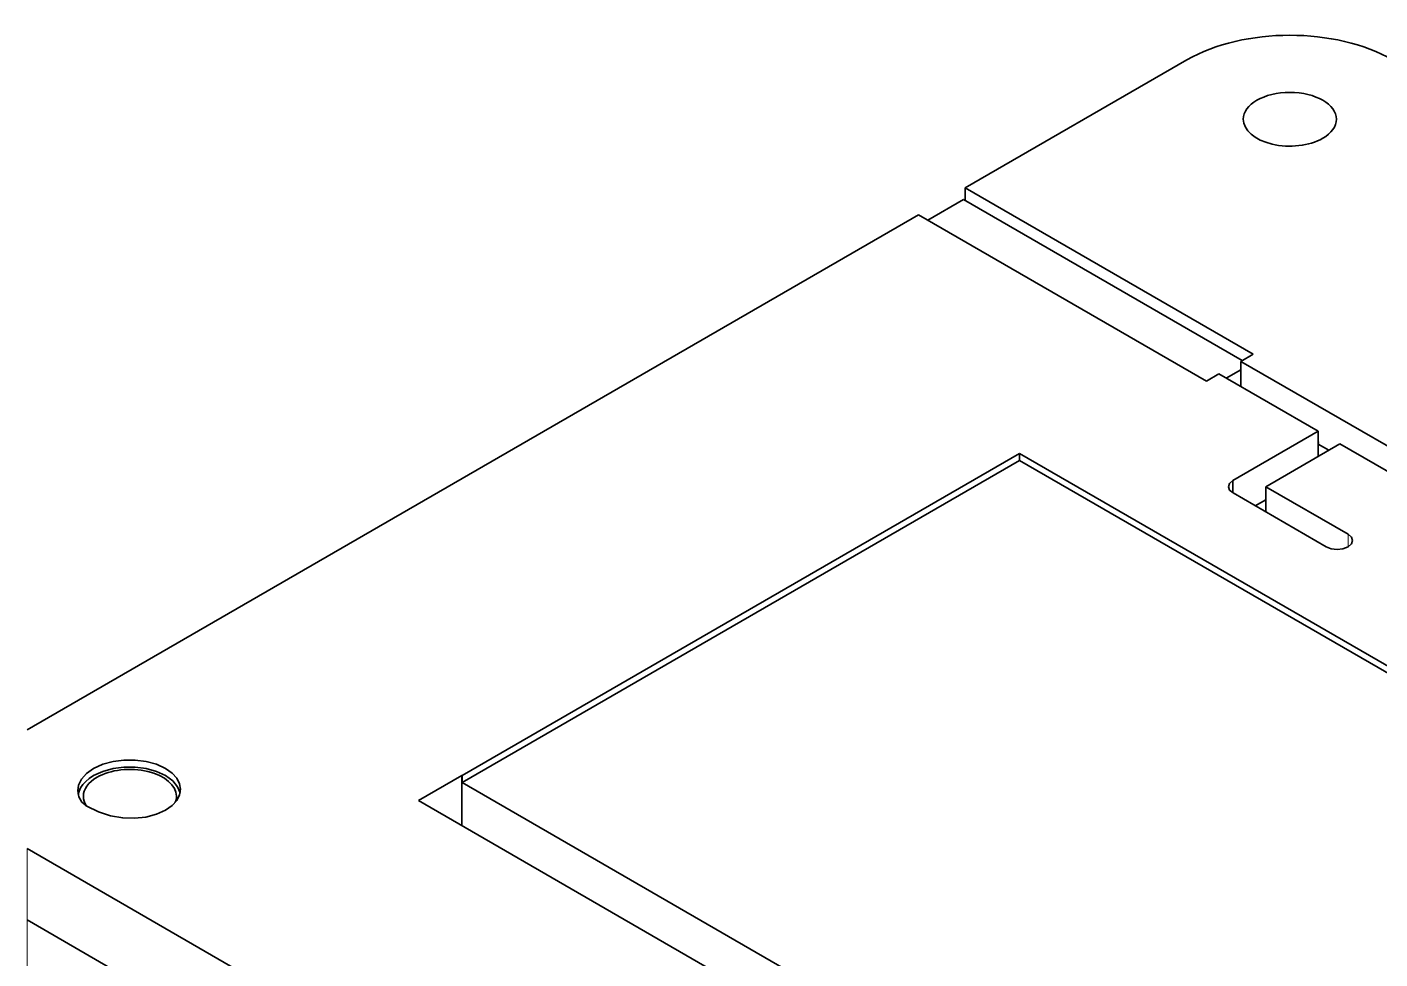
# Model space of a CAD drawing. Extents: x 490 to 886, y 288 to 581.
# Drawn here: x 671.66 to 718.16, y 548.96 to 580.98 of the extents above; entities that cross this region are included whole.
import ezdxf

# ---------------------------------------------------------------- set-up
doc = ezdxf.new("R2010")
doc.units = 0

msp = doc.modelspace()

# ---------------------------------------------------------------- linework, layer by layer
at = {"color": 7, "lineweight": 35, "ltscale": 0.219944}
msp.add_line((703.908, 575.451), (711.527, 579.85), dxfattribs=at)
at = {"color": 7, "lineweight": 35, "ltscale": 0.010909}
msp.add_line((703.908, 575.451), (703.908, 575.014), dxfattribs=at)
at = {"color": 7, "lineweight": 35, "ltscale": 0.285674}
msp.add_line((703.908, 575.451), (713.804, 569.737), dxfattribs=at)
at = {"color": 7, "lineweight": 35, "ltscale": 0.035399}
msp.add_line((703.848, 575.049), (702.622, 574.341), dxfattribs=at)
at = {"color": 7, "lineweight": 35, "ltscale": 0.27649}
msp.add_line((713.426, 569.519), (703.848, 575.049), dxfattribs=at)
at = {"color": 7, "lineweight": 35}
for p, q in [((671.66, 556.833), (702.304, 574.525)), ((717.534, 567.089), (747.15, 549.99)), ((746.402, 549.558), (716.785, 566.657)), ((705.775, 566.324), (686.614, 555.262)), ((705.775, 566.079), (686.614, 555.017)), ((733.275, 550.447), (705.775, 566.324)), ((733.105, 550.3), (705.775, 566.079)), ((722.298, 534.415), (686.614, 555.017)), ((721.005, 533.674), (685.109, 554.399)), ((718.16, 525.904), (671.66, 552.75)), ((718.16, 523.454), (671.66, 550.301)), ((718.16, 523.454), (671.66, 550.301))]:
    msp.add_line(p, q, dxfattribs=at)
at = {"color": 7, "lineweight": 35, "ltscale": 0.285676}
msp.add_line((712.2, 568.811), (702.304, 574.525), dxfattribs=at)
at = {"color": 7, "lineweight": 35, "ltscale": 0.012356}
msp.add_line((713.804, 569.737), (713.376, 569.49), dxfattribs=at)
at = {"color": 7, "lineweight": 35, "ltscale": 0.014459}
msp.add_line((713.376, 569.204), (712.875, 568.915), dxfattribs=at)
at = {"color": 7, "lineweight": 35, "ltscale": 0.098424}
for p, q in [((713.376, 569.49), (716.785, 567.522)), ((716.037, 567.089), (712.628, 569.058))]:
    msp.add_line(p, q, dxfattribs=at)
at = {"color": 7, "lineweight": 35, "ltscale": 0.021603}
for p, q in [((713.376, 569.49), (713.376, 568.626)), ((716.785, 567.522), (717.534, 567.089)), ((716.037, 567.089), (716.037, 566.225)), ((714.233, 565.184), (714.233, 564.319))]:
    msp.add_line(p, q, dxfattribs=at)
at = {"color": 7, "lineweight": 35, "ltscale": 0.012341}
msp.add_line((712.628, 569.058), (712.2, 568.811), dxfattribs=at)
at = {"color": 7, "lineweight": 35, "ltscale": 0.084677}
msp.add_line((713.104, 565.396), (716.037, 567.089), dxfattribs=at)
at = {"color": 7, "lineweight": 35, "ltscale": 0.073691}
msp.add_line((716.785, 566.657), (714.233, 565.184), dxfattribs=at)
at = {"color": 7, "lineweight": 35, "ltscale": 0.010455}
msp.add_line((716.037, 566.644), (716.399, 566.434), dxfattribs=at)
at = {"color": 7, "lineweight": 35, "ltscale": 0.006123}
for p, q in [((705.775, 566.324), (705.775, 566.079)), ((686.614, 555.262), (686.614, 555.017))]:
    msp.add_line(p, q, dxfattribs=at)
at = {"color": 7, "lineweight": 35, "ltscale": 0.010617}
msp.add_line((713.105, 565.396), (713.105, 564.971), dxfattribs=at)
at = {"color": 7, "lineweight": 35, "ltscale": 0.092495}
msp.add_line((716.314, 563.118), (713.11, 564.968), dxfattribs=at)
at = {"color": 7, "lineweight": 35, "ltscale": 0.081694}
msp.add_line((714.233, 565.184), (717.063, 563.55), dxfattribs=at)
at = {"color": 7, "lineweight": 35, "ltscale": 0.010443}
msp.add_line((714.233, 564.737), (713.871, 564.528), dxfattribs=at)
at = {"color": 7, "lineweight": 13, "ltscale": 0.010802}
msp.add_line((717.063, 563.55), (717.063, 563.118), dxfattribs=at)
at = {"color": 7, "lineweight": 35, "ltscale": 0.043305}
msp.add_line((685.109, 554.399), (686.609, 555.265), dxfattribs=at)
at = {"color": 7, "lineweight": 35, "ltscale": 0.043304}
msp.add_line((686.609, 555.265), (686.609, 553.532), dxfattribs=at)
at = {"color": 7, "lineweight": 35, "ltscale": 0.000139491}
msp.add_line((686.609, 555.265), (686.614, 555.262), dxfattribs=at)
at = {"color": 7, "lineweight": 13, "ltscale": 0.061237}
msp.add_line((671.66, 550.301), (671.66, 552.75), dxfattribs=at)
at = {"color": 7, "lineweight": 13, "ltscale": 0.061238}
msp.add_line((671.66, 550.301), (671.66, 547.851), dxfattribs=at)
at = {"color": 7, "lineweight": 35}
for points in [[(712.956, 565.183), (712.993, 565.296), (713.105, 565.396)], [(713.11, 564.968), (712.994, 565.068), (712.956, 565.183)], [(717.063, 563.118), (716.888, 563.051), (716.689, 563.028), (716.489, 563.05), (716.314, 563.118)], [(717.063, 563.55), (717.179, 563.449), (717.218, 563.334)], [(717.218, 563.334), (717.179, 563.219), (717.063, 563.118)], [(676.421, 555.501), (676.105, 555.646), (675.751, 555.742), (675.376, 555.791), (674.992, 555.791), (674.617, 555.742), (674.263, 555.646), (673.947, 555.501)], [(673.947, 555.501), (673.703, 555.325), (673.533, 555.132), (673.433, 554.93), (673.401, 554.73)], [(673.947, 555.256), (673.8, 555.16), (673.677, 555.057), (673.578, 554.948), (673.501, 554.836), (673.447, 554.723), (673.413, 554.609)], [(676.421, 555.256), (676.105, 555.401), (675.751, 555.497), (675.376, 555.546), (674.992, 555.546), (674.617, 555.497), (674.263, 555.401), (673.947, 555.256)], [(676.934, 554.786), (676.902, 554.979), (676.806, 555.166), (676.646, 555.342), (676.421, 555.501)], [(676.921, 554.664), (676.835, 554.877), (676.669, 555.077), (676.421, 555.256)], [(676.421, 554.072), (676.645, 554.23), (676.806, 554.406), (676.902, 554.593), (676.934, 554.786)], [(673.401, 554.73), (673.438, 554.524), (673.545, 554.345), (673.719, 554.203)], [(673.719, 554.203), (674.119, 554.01), (674.533, 553.878), (674.95, 553.806), (675.357, 553.792), (675.746, 553.833), (676.104, 553.927), (676.421, 554.072)]]:
    msp.add_lwpolyline(points, dxfattribs=at)
for centre, major_axis, start_param, end_param in [((715.063, 577.808), (-5, 0), 3.926991, 5.497787), ((715.063, 577.808), (-1.6, 0), 3.141593, 6.283185), ((715.063, 577.808), (-1.6, 0), 0, 2.356194), ((715.063, 577.808), (-1.6, 0), 2.356194, 3.141593), ((715.689, 566.498), (-0.25, -0.433), 2.356194, 2.534263), ((715.689, 566.498), (-0.25, -0.433), 2.215974, 2.356194), ((675.196, 554.546), (1.6, 0), 0, 2.356194), ((675.196, 554.546), (1.6, 0), 2.356194, 3.141593), ((675.196, 554.546), (1.6, 0), 3.141593, 3.511741), ((675.196, 554.546), (1.6, 0), 6.060849, 6.283185)]:
    msp.add_ellipse(centre, major_axis=major_axis, ratio=0.57735, start_param=start_param, end_param=end_param, dxfattribs=at)

doc.saveas('drawing.dxf')
